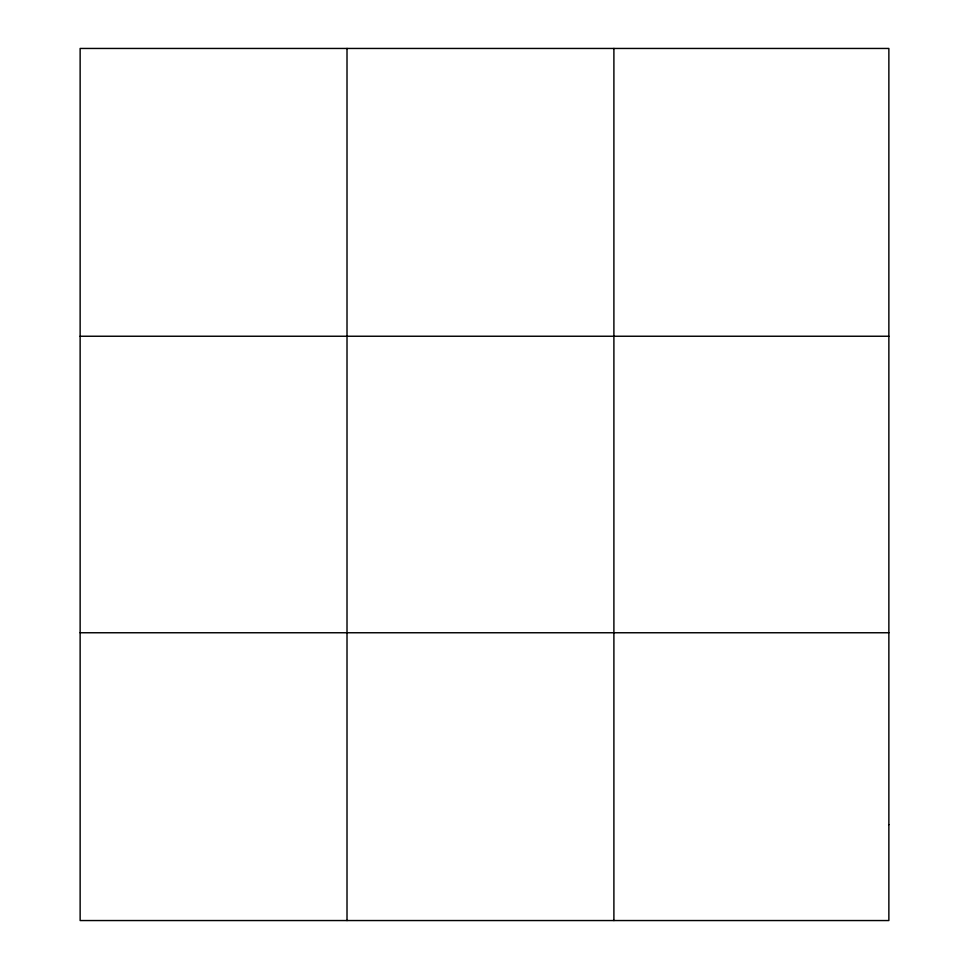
<?xml version="1.0" encoding="UTF-8"?>
<svg xmlns="http://www.w3.org/2000/svg" width="969" height="969" viewBox="0 0 969 969"><rect width="100%" height="100%" fill="white"/><g stroke="black" fill="none" stroke-linecap="round" stroke-linejoin="round"><path stroke-width="1.45" d="M347.011 920.55L347.011 48.45M613.898 920.55L613.898 48.45M80.136 336.243L888.864 336.243M80.136 632.757L888.864 632.757M888.864 824.619L888.864 920.55L80.136 920.55L80.136 48.45L888.864 48.45L888.864 824.619"/></g></svg>
